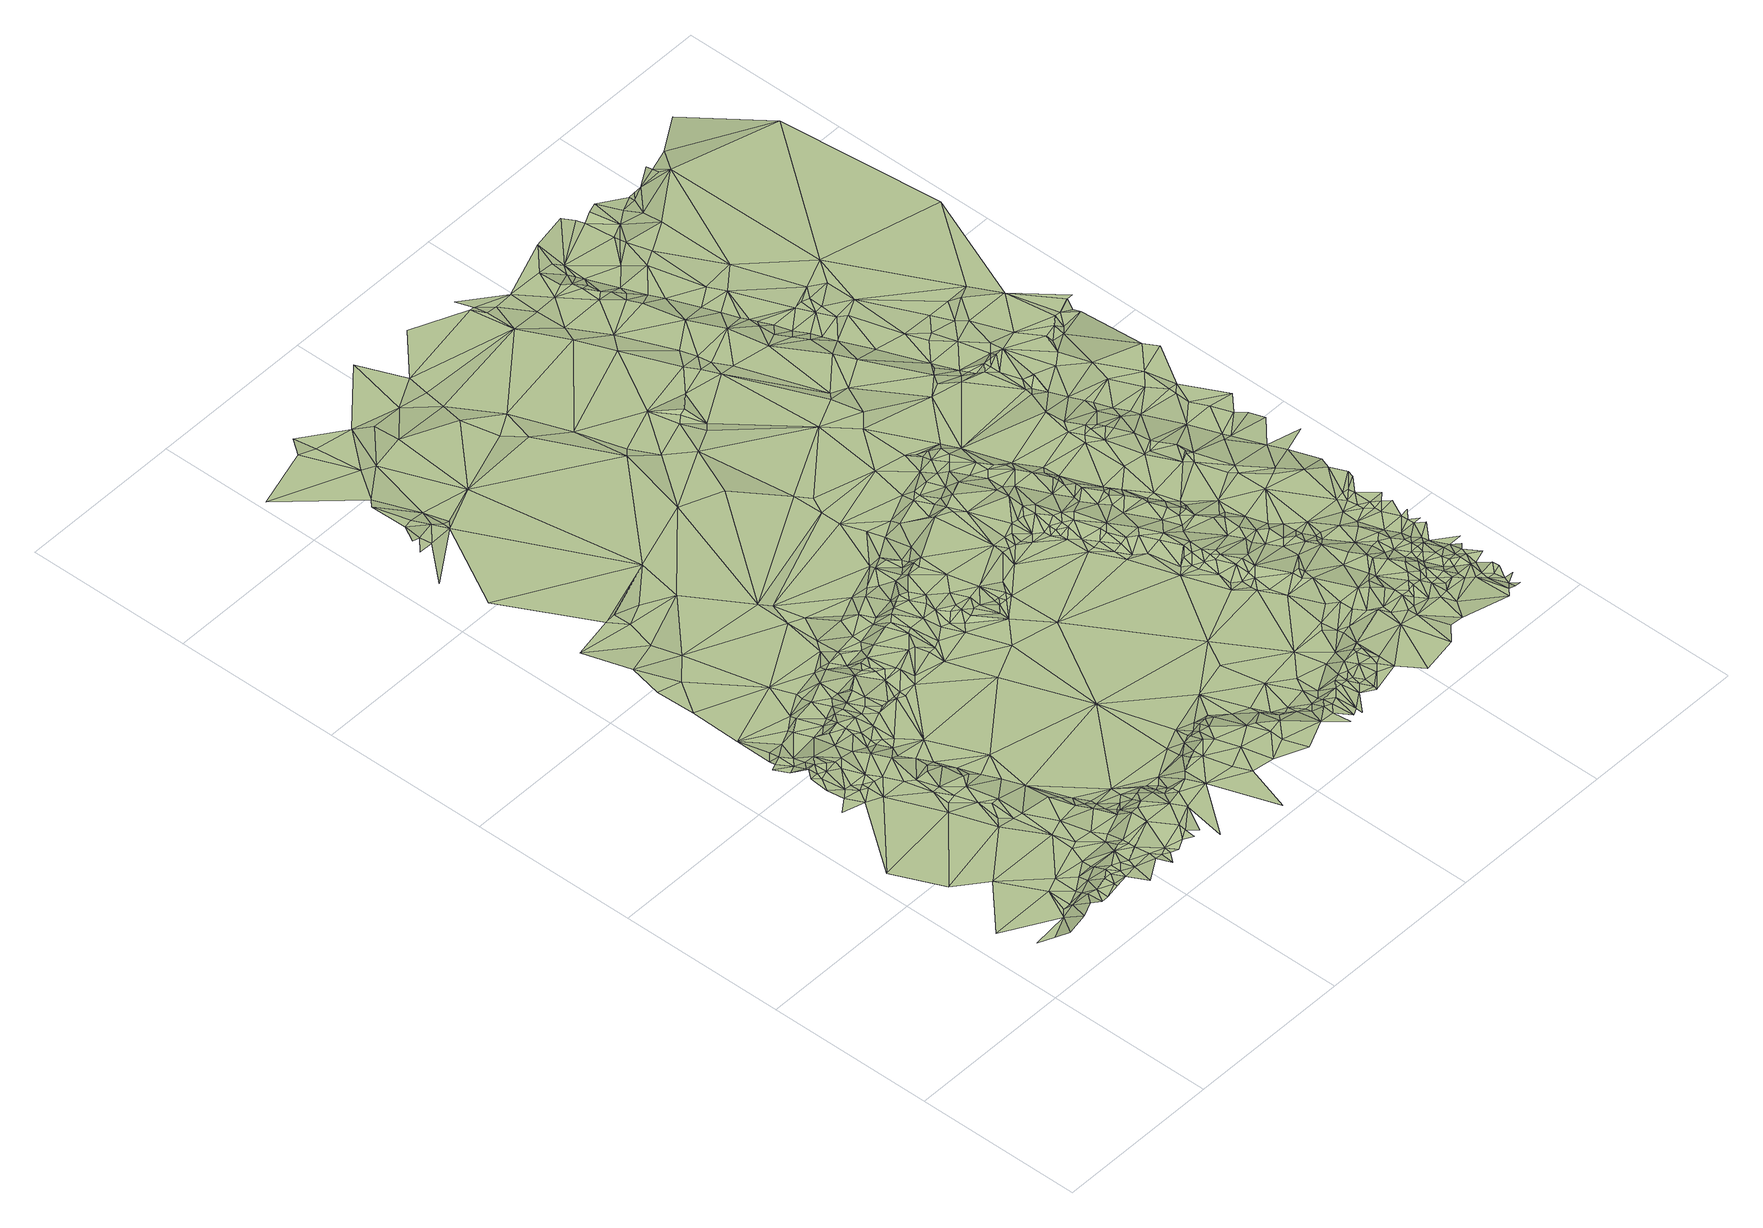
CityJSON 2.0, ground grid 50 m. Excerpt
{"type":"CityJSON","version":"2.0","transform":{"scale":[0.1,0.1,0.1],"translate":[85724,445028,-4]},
"CityObjects":{
"terrain1":{"type":"TINRelief","geometry":[{"type":"CompositeSurface","lod":"1","boundaries":[[[0,1,2]],[[0,2,3]],[[4,5,0]],[[6,0,3]],[[4,7,5]],[[8,0,6]],[[8,9,0]],[[9,4,0]],[[8,6,10]],[[11,9,8]],[[11,4,9]],[[12,13,14]],[[8,10,15]],[[11,8,16]],[[10,17,15]],[[11,18,4]],[[8,15,16]],[[19,7,4]],[[11,16,18]],[[20,14,7]],[[17,21,15]],[[17,22,21]],[[15,21,16]],[[19,4,18]],[[23,24,13]],[[16,25,18]],[[16,21,25]],[[26,21,22]],[[19,18,27]],[[26,22,28]],[[23,13,12]],[[18,25,27]],[[21,29,25]],[[26,29,21]],[[19,30,7]],[[20,12,14]],[[31,32,24]],[[26,33,29]],[[26,28,34]],[[25,29,35]],[[36,19,27]],[[37,38,39]],[[25,40,27]],[[31,41,37]],[[26,34,33]],[[29,33,35]],[[37,41,38]],[[39,38,42]],[[25,35,40]],[[43,31,24]],[[30,20,7]],[[39,42,44]],[[27,40,45]],[[43,41,31]],[[33,46,35]],[[33,34,46]],[[36,27,45]],[[38,47,42]],[[48,49,50]],[[38,41,47]],[[51,19,36]],[[48,44,52]],[[49,53,50]],[[35,46,54]],[[35,54,40]],[[48,52,49]],[[43,24,55]],[[44,42,56]],[[55,24,23]],[[43,57,41]],[[42,47,56]],[[44,56,52]],[[58,46,34]],[[46,59,54]],[[60,53,61]],[[51,30,19]],[[49,61,53]],[[49,52,62]],[[52,56,62]],[[63,47,41]],[[43,64,57]],[[58,34,65]],[[63,41,57]],[[43,55,64]],[[66,56,47]],[[40,67,45]],[[58,59,46]],[[40,54,67]],[[60,61,68]],[[36,45,67]],[[49,69,61]],[[49,62,69]],[[55,23,70]],[[60,68,71]],[[72,62,56]],[[54,59,67]],[[73,66,47]],[[72,56,66]],[[74,57,64]],[[55,70,64]],[[58,75,59]],[[76,23,12]],[[63,73,47]],[[72,69,62]],[[74,63,57]],[[70,23,77]],[[59,75,67]],[[74,64,70]],[[72,66,73]],[[78,68,61]],[[78,61,69]],[[20,79,12]],[[80,77,23]],[[81,51,36]],[[78,71,68]],[[76,80,23]],[[82,76,12]],[[74,70,77]],[[58,65,83]],[[82,12,79]],[[81,36,67]],[[84,85,20]],[[72,73,86]],[[30,84,20]],[[51,87,30]],[[20,85,79]],[[63,86,73]],[[74,86,63]],[[88,75,58]],[[75,89,67]],[[82,90,76]],[[81,87,51]],[[72,91,69]],[[82,79,90]],[[72,86,92]],[[84,93,85]],[[94,80,76]],[[30,95,84]],[[96,78,69]],[[93,79,85]],[[97,76,90]],[[88,89,75]],[[30,87,98]],[[81,67,99]],[[100,71,78]],[[88,58,83]],[[101,99,67]],[[74,102,86]],[[74,77,103]],[[94,76,97]],[[101,67,89]],[[30,98,95]],[[104,77,80]],[[81,105,87]],[[72,92,91]],[[106,90,79]],[[95,107,84]],[[96,69,91]],[[107,93,84]],[[81,99,108]],[[87,105,98]],[[101,108,99]],[[107,79,93]],[[106,97,90]],[[74,103,102]],[[104,80,94]],[[92,86,102]],[[109,94,97]],[[107,106,79]],[[81,108,110]],[[81,110,105]],[[96,100,78]],[[111,88,83]],[[104,103,77]],[[111,83,112]],[[113,71,100]],[[114,89,88]],[[115,97,106]],[[116,111,112]],[[117,118,71]],[[119,94,109]],[[114,88,111]],[[92,120,91]],[[121,122,118]],[[123,95,98]],[[124,101,89]],[[125,109,97]],[[124,108,101]],[[92,102,126]],[[104,94,127]],[[128,102,103]],[[129,98,105]],[[95,130,107]],[[114,111,116]],[[120,131,91]],[[125,97,115]],[[127,94,119]],[[96,132,100]],[[133,105,110]],[[96,91,134]],[[92,135,120]],[[136,110,108]],[[107,137,106]],[[114,124,89]],[[138,115,106]],[[139,114,116]],[[134,91,131]],[[128,126,102]],[[104,140,103]],[[92,126,135]],[[125,119,109]],[[121,141,122]],[[142,123,98]],[[143,128,103]],[[104,127,144]],[[96,134,132]],[[123,130,95]],[[117,71,113]],[[145,131,120]],[[129,142,98]],[[113,100,132]],[[104,144,140]],[[138,106,146]],[[140,143,103]],[[139,147,114]],[[133,129,105]],[[136,108,124]],[[145,120,135]],[[106,137,146]],[[145,134,131]],[[148,115,138]],[[148,125,115]],[[149,127,119]],[[149,119,125]],[[107,130,137]],[[117,121,118]],[[136,133,110]],[[143,150,128]],[[151,126,128]],[[150,151,128]],[[148,149,125]],[[151,135,126]],[[148,138,146]],[[142,152,123]],[[114,147,153]],[[154,132,134]],[[114,153,124]],[[155,134,145]],[[156,143,140]],[[156,150,143]],[[129,157,142]],[[123,152,130]],[[154,134,155]],[[158,144,127]],[[159,152,142]],[[159,142,157]],[[158,140,144]],[[160,145,135]],[[161,129,133]],[[162,163,141]],[[160,135,151]],[[158,127,149]],[[164,113,132]],[[147,165,166]],[[167,155,145]],[[168,156,140]],[[169,157,129]],[[159,130,152]],[[170,141,121]],[[169,129,161]],[[147,166,153]],[[167,154,155]],[[171,151,150]],[[164,132,154]],[[172,133,136]],[[173,161,133]],[[171,150,156]],[[174,149,148]],[[136,124,175]],[[176,159,157]],[[160,167,145]],[[173,133,172]],[[176,157,169]],[[174,148,146]],[[158,168,140]],[[174,146,137]],[[172,136,175]],[[168,171,156]],[[171,160,151]],[[174,137,130]],[[169,161,177]],[[178,154,167]],[[164,179,113]],[[173,177,161]],[[160,180,167]],[[173,172,177]],[[158,149,174]],[[181,124,153]],[[182,113,179]],[[117,113,182]],[[170,162,141]],[[178,164,154]],[[117,170,121]],[[183,130,159]],[[181,175,124]],[[172,175,184]],[[178,167,180]],[[171,185,160]],[[185,180,160]],[[176,183,159]],[[186,153,166]],[[176,169,183]],[[186,166,187]],[[172,188,177]],[[162,189,163]],[[172,184,188]],[[169,177,190]],[[191,171,168]],[[192,180,185]],[[192,178,180]],[[181,184,175]],[[189,193,163]],[[191,185,171]],[[194,164,178]],[[169,190,183]],[[186,181,153]],[[177,188,190]],[[192,185,195]],[[192,194,178]],[[184,196,188]],[[191,195,185]],[[197,179,164]],[[158,198,168]],[[188,196,190]],[[182,179,197]],[[181,199,184]],[[197,164,194]],[[184,199,196]],[[192,195,200]],[[192,201,194]],[[198,191,168]],[[117,182,202]],[[190,196,203]],[[183,190,203]],[[204,195,191]],[[192,205,201]],[[192,200,205]],[[204,200,195]],[[181,206,199]],[[196,199,203]],[[201,197,194]],[[186,207,181]],[[208,186,209]],[[189,210,193]],[[181,207,206]],[[182,197,202]],[[183,203,211]],[[201,205,212]],[[204,191,213]],[[199,214,203]],[[199,206,214]],[[204,213,200]],[[203,214,211]],[[215,198,158]],[[213,191,198]],[[206,207,216]],[[206,217,214]],[[218,205,200]],[[218,201,212]],[[170,219,162]],[[218,197,201]],[[206,216,217]],[[218,212,205]],[[220,183,211]],[[208,207,186]],[[214,221,211]],[[117,222,170]],[[214,217,221]],[[189,223,210]],[[224,174,130]],[[162,219,189]],[[225,200,213]],[[215,158,226]],[[227,216,207]],[[183,224,130]],[[228,202,197]],[[117,202,229]],[[230,231,232]],[[233,158,174]],[[213,198,234]],[[193,235,236]],[[227,217,216]],[[218,228,197]],[[237,238,231]],[[220,211,221]],[[225,218,200]],[[220,221,217]],[[225,213,234]],[[239,234,198]],[[208,227,207]],[[227,220,217]],[[240,202,228]],[[215,239,198]],[[241,242,237]],[[239,225,234]],[[218,243,228]],[[210,235,193]],[[240,228,244]],[[220,245,183]],[[189,219,223]],[[246,237,231]],[[218,247,243]],[[248,247,218]],[[240,229,202]],[[225,248,218]],[[227,249,220]],[[244,228,250]],[[208,249,227]],[[215,226,239]],[[243,250,228]],[[117,229,222]],[[246,241,237]],[[230,236,235]],[[251,247,248]],[[233,226,158]],[[240,244,229]],[[252,243,247]],[[253,225,239]],[[251,252,247]],[[254,248,225]],[[252,250,243]],[[246,231,230]],[[223,235,210]],[[254,251,248]],[[246,255,241]],[[226,253,239]],[[256,244,250]],[[257,241,255]],[[258,219,170]],[[259,220,249]],[[260,254,225]],[[261,208,262]],[[263,250,252]],[[263,252,251]],[[264,249,208]],[[260,225,253]],[[265,229,244]],[[254,263,251]],[[265,244,256]],[[258,170,222]],[[260,263,254]],[[246,230,266]],[[267,255,246]],[[267,257,255]],[[226,268,253]],[[269,256,250]],[[259,270,220]],[[269,250,263]],[[183,245,224]],[[267,246,266]],[[271,272,273]],[[259,249,274]],[[220,270,245]],[[275,264,208]],[[265,276,229]],[[267,273,257]],[[266,230,277]],[[261,275,208]],[[264,274,249]],[[269,265,256]],[[233,174,224]],[[267,266,277]],[[223,219,235]],[[260,253,278]],[[229,276,222]],[[260,278,263]],[[268,278,253]],[[226,279,268]],[[280,269,263]],[[271,281,272]],[[282,259,274]],[[282,274,264]],[[283,265,269]],[[284,276,265]],[[278,280,263]],[[284,265,283]],[[285,270,259]],[[280,283,269]],[[285,259,282]],[[285,245,270]],[[286,273,267]],[[287,277,230]],[[288,282,264]],[[222,276,289]],[[233,279,226]],[[290,264,275]],[[268,291,278]],[[290,275,261]],[[287,267,277]],[[284,292,276]],[[268,279,293]],[[268,293,291]],[[288,285,282]],[[289,276,292]],[[287,230,235]],[[288,264,294]],[[258,222,295]],[[296,283,280]],[[285,297,245]],[[222,289,295]],[[271,273,286]],[[290,294,264]],[[298,290,261]],[[299,280,278]],[[300,284,283]],[[288,301,285]],[[245,297,224]],[[285,301,302]],[[291,299,278]],[[287,286,267]],[[285,302,297]],[[299,296,280]],[[288,303,301]],[[288,294,303]],[[304,281,271]],[[296,300,283]],[[279,305,293]],[[291,293,305]],[[301,306,302]],[[307,292,284]],[[289,292,308]],[[301,303,306]],[[302,306,297]],[[291,305,299]],[[307,284,300]],[[309,281,304]],[[294,310,303]],[[279,311,305]],[[303,312,306]],[[295,289,313]],[[299,314,296]],[[315,294,290]],[[307,308,292]],[[298,316,290]],[[306,317,297]],[[314,300,296]],[[318,299,305]],[[319,279,233]],[[303,310,312]],[[258,320,219]],[[219,320,235]],[[318,314,299]],[[319,233,224]],[[315,310,294]],[[306,312,317]],[[318,305,311]],[[289,308,313]],[[307,300,321]],[[322,300,314]],[[279,323,311]],[[324,325,298]],[[310,326,312]],[[327,304,271]],[[327,271,286]],[[321,300,322]],[[318,322,314]],[[325,316,298]],[[312,326,317]],[[315,290,316]],[[328,224,297]],[[307,313,308]],[[318,311,329]],[[330,326,310]],[[309,304,327]],[[315,330,310]],[[287,331,286]],[[318,329,322]],[[317,326,332]],[[319,323,279]],[[307,321,333]],[[321,322,334]],[[317,328,297]],[[330,332,326]],[[335,329,311]],[[329,334,322]],[[335,311,323]],[[307,333,313]],[[315,316,336]],[[321,334,337]],[[315,338,330]],[[325,339,316]],[[321,337,333]],[[317,332,328]],[[330,338,332]],[[327,286,340]],[[340,286,331]],[[316,339,336]],[[341,334,329]],[[342,325,324]],[[295,313,343]],[[344,258,295]],[[335,345,329]],[[335,323,346]],[[337,334,347]],[[315,336,348]],[[341,347,334]],[[287,235,349]],[[315,348,338]],[[335,346,345]],[[346,323,350]],[[351,319,224]],[[352,313,333]],[[332,338,328]],[[341,329,353]],[[353,329,345]],[[342,339,325]],[[354,337,347]],[[336,339,348]],[[341,354,347]],[[337,355,333]],[[345,346,356]],[[357,346,350]],[[319,358,323]],[[352,333,355]],[[357,356,346]],[[341,359,354]],[[360,328,338]],[[360,338,348]],[[358,350,323]],[[361,331,287]],[[339,362,348]],[[341,353,363]],[[353,345,363]],[[357,350,364]],[[365,345,356]],[[366,337,354]],[[341,363,359]],[[352,343,313]],[[348,362,367]],[[357,365,356]],[[366,355,337]],[[360,348,367]],[[358,364,350]],[[339,368,362]],[[357,364,369]],[[328,370,224]],[[366,354,359]],[[342,368,339]],[[258,371,320]],[[362,372,367]],[[373,345,365]],[[373,363,345]],[[320,349,235]],[[352,355,374]],[[327,340,375]],[[362,368,372]],[[340,331,375]],[[357,376,365]],[[377,369,364]],[[378,359,363]],[[351,358,319]],[[357,369,376]],[[367,372,379]],[[380,295,343]],[[358,377,364]],[[361,287,381]],[[382,328,360]],[[378,366,359]],[[342,383,368]],[[366,374,355]],[[372,368,379]],[[373,365,376]],[[384,381,287]],[[351,224,370]],[[382,360,367]],[[352,374,343]],[[377,385,369]],[[385,376,369]],[[342,386,383]],[[342,387,386]],[[368,388,379]],[[342,389,387]],[[368,383,388]],[[382,367,379]],[[390,363,373]],[[378,391,366]],[[366,391,374]],[[358,392,377]],[[392,385,377]],[[390,378,363]],[[384,287,349]],[[379,388,393]],[[383,393,388]],[[394,376,385]],[[395,371,258]],[[394,373,376]],[[383,386,393]],[[392,396,385]],[[344,295,380]],[[375,331,397]],[[382,398,328]],[[386,387,399]],[[391,400,374]],[[358,401,392]],[[361,397,331]],[[378,402,391]],[[394,385,396]],[[403,343,374]],[[395,258,344]],[[387,404,399]],[[393,386,405]],[[351,406,358]],[[379,393,407]],[[408,327,375]],[[390,373,394]],[[386,399,405]],[[400,409,374]],[[402,400,391]],[[410,378,390]],[[358,406,401]],[[410,402,378]],[[382,379,407]],[[411,396,392]],[[409,403,374]],[[393,405,412]],[[411,392,401]],[[411,394,396]],[[398,370,328]],[[399,413,405]],[[399,404,413]],[[393,412,407]],[[414,409,400]],[[415,400,402]],[[415,414,400]],[[414,403,409]],[[411,416,394]],[[404,417,413]],[[411,401,416]],[[410,390,418]],[[410,418,402]],[[405,419,412]],[[407,412,420]],[[405,413,419]],[[406,416,401]],[[415,402,418]],[[421,343,403]],[[382,407,422]],[[412,419,420]],[[413,417,419]],[[423,394,416]],[[424,361,381]],[[422,407,420]],[[425,375,397]],[[415,426,414]],[[414,427,403]],[[423,416,406]],[[428,429,417]],[[424,381,384]],[[415,418,426]],[[417,430,419]],[[380,343,421]],[[424,397,361]],[[320,431,349]],[[432,420,419]],[[433,375,425]],[[390,394,434]],[[382,435,398]],[[417,429,430]],[[426,427,414]],[[421,403,427]],[[432,419,430]],[[433,408,375]],[[436,320,371]],[[390,434,418]],[[432,437,420]],[[382,422,435]],[[384,349,438]],[[439,394,423]],[[424,384,438]],[[423,406,440]],[[441,422,420]],[[432,430,442]],[[430,429,442]],[[436,431,320]],[[435,370,398]],[[432,442,437]],[[441,420,437]],[[351,443,406]],[[429,444,442]],[[438,349,445]],[[445,349,431]],[[426,418,446]],[[426,447,427]],[[442,448,437]],[[442,444,449]],[[450,444,429]],[[439,434,394]],[[450,429,451]],[[442,449,448]],[[380,421,452]],[[421,427,452]],[[441,435,422]],[[444,453,449]],[[439,423,440]],[[351,370,454]],[[450,453,444]],[[395,436,371]],[[437,448,455]],[[395,344,456]],[[447,452,427]],[[441,437,455]],[[434,446,418]],[[449,457,448]],[[449,453,457]],[[426,446,447]],[[450,451,458]],[[406,443,440]],[[450,458,453]],[[448,457,455]],[[438,445,459]],[[439,440,460]],[[453,458,457]],[[441,461,435]],[[441,455,461]],[[459,445,431]],[[439,460,434]],[[380,452,462]],[[344,380,463]],[[464,458,451]],[[465,425,397]],[[460,440,466]],[[455,457,467]],[[351,468,443]],[[465,397,424]],[[469,447,446]],[[470,452,447]],[[471,434,460]],[[472,461,455]],[[457,458,473]],[[472,455,467]],[[436,474,431]],[[351,454,468]],[[456,344,463]],[[435,475,370]],[[465,433,425]],[[476,467,457]],[[466,440,477]],[[471,460,466]],[[476,457,473]],[[434,478,446]],[[470,447,469]],[[435,461,479]],[[464,473,458]],[[471,480,434]],[[481,424,438]],[[472,467,482]],[[472,483,461]],[[476,482,467]],[[459,431,474]],[[471,466,484]],[[469,446,485]],[[434,480,478]],[[476,473,486]],[[472,482,483]],[[470,462,452]],[[464,486,473]],[[487,484,466]],[[380,462,463]],[[487,466,477]],[[440,488,477]],[[476,486,482]],[[446,478,485]],[[395,456,489]],[[370,490,454]],[[482,486,483]],[[435,479,491]],[[492,461,483]],[[436,493,474]],[[440,443,488]],[[471,484,494]],[[469,485,495]],[[470,469,495]],[[395,489,436]],[[370,475,490]],[[471,494,480]],[[496,479,461]],[[487,497,484]],[[485,478,480]],[[487,477,497]],[[496,461,492]],[[494,484,497]],[[470,495,498]],[[495,485,499]],[[435,491,500]],[[470,501,462]],[[485,480,502]],[[470,498,501]],[[492,483,503]],[[477,504,497]],[[505,506,433]],[[474,493,507]],[[498,495,499]],[[459,474,508]],[[509,438,459]],[[477,510,504]],[[477,488,510]],[[499,485,502]],[[491,479,496]],[[494,497,511]],[[435,500,475]],[[464,512,486]],[[508,474,507]],[[496,492,503]],[[513,512,464]],[[483,486,512]],[[436,489,493]],[[459,508,514]],[[443,468,515]],[[443,515,516]],[[443,517,488]],[[443,516,517]],[[497,518,511]],[[456,463,489]],[[488,519,510]],[[494,520,480]],[[498,521,501]],[[498,499,522]],[[508,507,514]],[[510,523,504]],[[519,524,510]],[[504,525,497]],[[524,523,510]],[[468,526,515]],[[527,462,501]],[[503,483,528]],[[499,502,522]],[[494,511,520]],[[525,518,497]],[[529,468,454]],[[515,530,516]],[[531,519,488]],[[530,517,516]],[[502,480,532]],[[496,503,533]],[[531,488,517]],[[491,496,534]],[[531,524,519]],[[465,424,481]],[[523,525,504]],[[498,522,521]],[[529,526,468]],[[505,433,465]],[[454,490,535]],[[459,514,536]],[[518,537,511]],[[526,538,515]],[[527,463,462]],[[539,523,524]],[[538,530,515]],[[529,454,540]],[[454,541,540]],[[507,493,489]],[[531,539,524]],[[536,514,507]],[[542,541,454]],[[530,543,517]],[[527,501,521]],[[490,475,544]],[[542,454,535]],[[490,545,535]],[[490,546,545]],[[531,517,547]],[[539,548,523]],[[481,438,509]],[[548,525,523]],[[525,537,518]],[[520,532,480]],[[522,502,549]],[[491,550,500]],[[490,544,546]],[[520,511,537]],[[538,551,530]],[[526,552,538]],[[496,533,534]],[[483,512,528]],[[513,553,512]],[[491,534,550]],[[543,547,517]],[[531,547,539]],[[551,543,530]],[[503,554,533]],[[529,555,526]],[[541,556,540]],[[502,532,549]],[[552,551,538]],[[557,548,539]],[[555,552,526]],[[525,558,537]],[[548,558,525]],[[529,540,559]],[[521,522,560]],[[475,500,561]],[[542,562,541]],[[557,539,547]],[[475,563,544]],[[542,535,562]],[[503,528,554]],[[475,561,563]],[[546,544,563]],[[535,545,564]],[[545,546,564]],[[557,558,548]],[[556,565,540]],[[541,566,556]],[[527,521,560]],[[567,551,552]],[[567,543,551]],[[562,566,541]],[[567,547,543]],[[529,559,555]],[[522,549,568]],[[562,535,569]],[[559,540,565]],[[557,547,570]],[[546,563,571]],[[527,572,463]],[[522,568,560]],[[573,459,536]],[[569,535,564]],[[570,547,567]],[[564,546,571]],[[566,565,556]],[[520,537,574]],[[575,552,555]],[[574,537,558]],[[500,576,561]],[[500,550,577]],[[575,567,552]],[[562,569,578]],[[520,579,532]],[[580,566,562]],[[549,532,581]],[[534,577,550]],[[563,561,576]],[[582,571,563]],[[580,562,578]],[[568,549,583]],[[584,536,507]],[[585,554,528]],[[527,560,586]],[[557,587,558]],[[559,588,555]],[[554,589,533]],[[589,534,533]],[[569,564,590]],[[578,569,590]],[[549,581,583]],[[566,591,565]],[[512,592,528]],[[520,574,579]],[[564,571,593]],[[559,565,588]],[[557,570,594]],[[575,555,588]],[[580,591,566]],[[500,595,576]],[[581,532,579]],[[500,577,595]],[[509,459,573]],[[582,563,576]],[[582,593,571]],[[463,572,596]],[[463,596,489]],[[592,585,528]],[[584,507,489]],[[597,512,553]],[[580,578,598]],[[560,568,599]],[[590,564,593]],[[578,590,598]],[[527,600,572]],[[527,586,600]],[[588,565,591]],[[570,567,601]],[[574,558,587]],[[560,599,586]],[[575,602,567]],[[603,554,585]],[[589,577,534]],[[604,592,512]],[[557,605,587]],[[557,594,605]],[[590,593,606]],[[597,553,607]],[[582,606,593]],[[568,583,608]],[[583,581,609]],[[600,610,572]],[[597,604,512]],[[603,589,554]],[[588,591,611]],[[570,601,594]],[[577,612,595]],[[595,613,576]],[[575,588,614]],[[599,568,608]],[[505,465,615]],[[600,586,616]],[[581,579,617]],[[567,602,618]],[[567,618,601]],[[574,617,579]],[[612,613,595]],[[619,585,592]],[[620,586,599]],[[580,598,621]],[[580,621,591]],[[600,616,610]],[[583,609,608]],[[598,590,622]],[[575,614,602]],[[505,615,623]],[[582,576,624]],[[625,615,465]],[[626,616,586]],[[465,481,627]],[[573,536,628]],[[588,611,629]],[[619,592,604]],[[581,617,609]],[[603,585,630]],[[590,606,622]],[[626,586,620]],[[631,572,610]],[[574,587,632]],[[620,599,608]],[[582,633,606]],[[584,628,536]],[[611,591,621]],[[614,588,629]],[[597,634,604]],[[635,597,607]],[[636,630,585]],[[605,637,587]],[[623,615,625]],[[624,576,613]],[[596,572,631]],[[619,636,585]],[[631,610,616]],[[638,605,594]],[[608,609,639]],[[601,638,594]],[[577,640,612]],[[641,589,603]],[[589,640,577]],[[624,613,612]],[[574,632,617]],[[596,642,489]],[[625,465,643]],[[465,627,643]],[[619,604,634]],[[481,509,644]],[[609,645,639]],[[598,622,621]],[[637,646,587]],[[618,647,601]],[[631,616,626]],[[609,617,645]],[[641,603,630]],[[597,648,634]],[[620,608,649]],[[582,624,650]],[[646,651,587]],[[587,651,632]],[[602,652,618]],[[653,637,605]],[[654,623,655]],[[582,650,633]],[[627,481,644]],[[626,620,649]],[[584,489,656]],[[657,602,614]],[[606,658,622]],[[649,608,639]],[[638,653,605]],[[606,633,658]],[[641,659,589]],[[611,660,629]],[[614,629,661]],[[662,638,601]],[[647,662,601]],[[619,634,663]],[[635,664,597]],[[509,573,665]],[[489,642,656]],[[623,625,655]],[[631,626,649]],[[636,666,630]],[[641,630,666]],[[652,647,618]],[[639,645,667]],[[619,668,636]],[[589,659,640]],[[611,621,669]],[[645,617,667]],[[632,667,617]],[[648,663,634]],[[670,652,602]],[[664,648,597]],[[573,628,671]],[[670,602,657]],[[649,639,667]],[[619,663,668]],[[672,646,637]],[[614,661,673]],[[644,509,665]],[[651,674,632]],[[584,675,628]],[[672,637,653]],[[661,629,660]],[[657,614,673]],[[624,612,676]],[[672,651,646]],[[611,669,660]],[[641,666,659]],[[625,643,655]],[[640,676,612]],[[677,653,638]],[[647,678,662]],[[672,674,651]],[[668,679,636]],[[622,680,621]],[[677,638,662]],[[674,681,632]],[[679,666,636]],[[652,678,647]],[[663,682,668]],[[665,573,671]],[[632,681,667]],[[671,628,675]],[[648,682,663]],[[683,622,658]],[[633,683,658]],[[672,653,677]],[[635,684,664]],[[584,685,675]],[[686,643,627]],[[672,681,674]],[[677,662,678]],[[661,660,687]],[[584,656,688]],[[673,661,689]],[[682,679,668]],[[650,690,633]],[[624,691,650]],[[584,688,685]],[[670,692,652]],[[683,680,622]],[[680,693,621]],[[670,657,694]],[[621,693,669]],[[661,687,689]],[[652,692,678]],[[657,673,695]],[[648,696,682]],[[666,697,659]],[[677,678,692]],[[627,644,698]],[[596,631,699]],[[694,657,695]],[[670,694,692]],[[659,700,640]],[[695,673,689]],[[655,643,686]],[[679,701,666]],[[702,683,633]],[[703,648,664]],[[696,679,682]],[[690,702,633]],[[660,669,704]],[[705,687,660]],[[664,684,706]],[[624,676,691]],[[635,707,684]],[[708,690,650]],[[596,699,642]],[[709,656,642]],[[689,687,705]],[[703,696,648]],[[691,708,650]],[[710,676,640]],[[693,704,669]],[[631,649,699]],[[696,701,679]],[[703,664,706]],[[694,711,692]],[[700,710,640]],[[695,689,712]],[[694,695,711]],[[701,713,666]],[[709,688,656]],[[683,714,680]],[[697,700,659]],[[686,627,698]],[[689,705,712]],[[666,713,697]],[[714,693,680]],[[644,665,715]],[[695,712,711]],[[693,716,704]],[[676,717,691]],[[702,718,683]],[[660,704,719]],[[703,720,696]],[[705,660,719]],[[696,721,701]],[[665,671,715]],[[703,706,722]],[[677,692,723]],[[708,724,690]],[[720,721,696]],[[684,725,706]],[[691,726,708]],[[690,727,702]],[[671,675,728]],[[672,677,729]],[[672,729,681]],[[718,714,683]],[[728,675,685]],[[714,716,693]],[[667,681,730]],[[676,731,717]],[[717,732,691]],[[685,688,733]],[[703,734,720]],[[722,706,735]],[[703,722,734]],[[692,711,723]],[[705,719,712]],[[721,736,701]],[[724,727,690]],[[649,667,737]],[[732,726,691]],[[655,686,738]],[[701,736,713]],[[739,676,710]],[[726,724,708]],[[719,704,716]],[[727,718,702]],[[699,709,642]],[[720,740,721]],[[739,710,700]],[[731,732,717]],[[741,700,697]],[[698,644,742]],[[734,740,720]],[[734,722,735]],[[739,731,676]],[[741,697,713]],[[684,707,743]],[[735,706,725]],[[719,716,714]],[[721,744,736]],[[684,743,725]],[[740,744,721]],[[644,715,745]],[[644,745,742]],[[734,735,746]],[[734,746,740]],[[736,747,713]],[[748,732,731]],[[749,724,726]],[[686,698,750]],[[677,723,729]],[[741,751,700]],[[739,700,751]],[[749,726,732]],[[752,688,709]],[[671,728,715]],[[749,727,724]],[[753,686,754]],[[744,747,736]],[[738,686,753]],[[728,685,733]],[[741,713,755]],[[756,711,712]],[[746,735,757]],[[686,750,754]],[[747,755,713]],[[749,732,748]],[[735,725,757]],[[740,758,744]],[[759,740,746]],[[748,731,760]],[[739,760,731]],[[761,743,707]],[[744,762,747]],[[681,729,730]],[[733,688,752]],[[759,758,740]],[[763,714,718]],[[723,711,764]],[[699,649,765]],[[746,757,766]],[[758,762,744]],[[698,767,750]],[[768,751,741]],[[768,739,751]],[[763,718,727]],[[769,712,719]],[[768,741,755]],[[759,746,766]],[[719,714,763]],[[655,738,770]],[[771,755,747]],[[749,748,760]],[[762,771,747]],[[698,742,772]],[[698,772,767]],[[773,757,725]],[[667,730,737]],[[761,774,743]],[[754,750,775]],[[773,725,743]],[[750,767,775]],[[753,754,776]],[[738,753,776]],[[758,777,762]],[[778,758,759]],[[763,727,749]],[[779,739,768]],[[774,780,743]],[[761,781,774]],[[739,782,760]],[[773,766,757]],[[777,771,762]],[[783,781,761]],[[768,755,784]],[[759,766,785]],[[771,786,755]],[[756,764,711]],[[787,709,699]],[[780,773,743]],[[778,759,785]],[[788,777,758]],[[778,788,758]],[[779,782,739]],[[752,709,789]],[[772,742,790]],[[791,754,775]],[[784,755,792]],[[791,775,767]],[[777,793,771]],[[729,723,794]],[[795,780,774]],[[792,755,786]],[[781,796,774]],[[797,785,766]],[[742,745,798]],[[756,712,769]],[[776,754,799]],[[793,786,771]],[[779,768,784]],[[767,772,800]],[[745,715,801]],[[802,781,783]],[[773,797,766]],[[799,754,791]],[[649,737,803]],[[796,795,774]],[[738,776,804]],[[728,733,805]],[[749,760,806]],[[723,764,794]],[[787,789,709]],[[807,778,785]],[[715,728,808]],[[790,742,798]],[[765,649,809]],[[791,767,800]],[[772,790,800]],[[780,810,773]],[[797,807,785]],[[788,811,777]],[[777,811,793]],[[781,812,796]],[[813,760,782]],[[814,788,778]],[[815,780,795]],[[729,816,730]],[[811,786,793]],[[733,817,818]],[[805,733,818]],[[733,752,819]],[[779,784,820]],[[796,821,795]],[[729,794,816]],[[773,822,797]],[[807,814,778]],[[719,763,823]],[[815,810,780]],[[769,719,824]],[[745,801,798]],[[792,786,825]],[[784,792,826]],[[779,820,782]],[[649,803,809]],[[801,715,827]],[[790,798,800]],[[814,811,788]],[[822,807,797]],[[719,823,824]],[[733,819,817]],[[776,799,828]],[[770,738,804]],[[810,822,773]],[[799,791,828]],[[715,808,827]],[[815,795,821]],[[806,760,813]],[[804,776,828]],[[820,813,782]],[[787,699,829]],[[820,784,826]],[[699,765,829]],[[811,830,786]],[[826,792,825]],[[763,749,831]],[[728,805,832]],[[830,825,786]],[[816,833,730]],[[808,728,834]],[[822,835,807]],[[794,836,816]],[[749,806,831]],[[756,837,764]],[[834,728,832]],[[814,838,811]],[[807,839,814]],[[840,730,833]],[[835,839,807]],[[840,737,730]],[[838,830,811]],[[816,836,833]],[[841,822,810]],[[752,789,842]],[[817,843,818]],[[770,804,828]],[[764,844,794]],[[805,818,845]],[[839,838,814]],[[764,837,846]],[[791,800,847]],[[841,835,822]],[[848,836,794]],[[752,842,819]],[[828,791,847]],[[756,769,849]],[[843,845,818]],[[832,805,850]],[[851,813,820]],[[806,813,852]],[[819,853,817]],[[756,854,837]],[[855,826,825]],[[833,836,856]],[[850,805,845]],[[835,857,839]],[[855,825,830]],[[764,846,844]],[[858,848,794]],[[859,820,826]],[[853,843,817]],[[756,849,860]],[[861,800,798]],[[769,824,862]],[[844,858,794]],[[848,856,836]],[[863,846,837]],[[787,829,864]],[[829,765,864]],[[824,823,862]],[[787,865,789]],[[861,798,801]],[[866,838,839]],[[849,769,867]],[[823,763,868]],[[756,860,854]],[[838,869,830]],[[854,863,837]],[[870,853,819]],[[842,789,871]],[[870,819,842]],[[801,827,872]],[[867,769,862]],[[873,852,813]],[[806,852,874]],[[849,867,860]],[[840,833,875]],[[806,876,831]],[[851,873,813]],[[877,826,855]],[[806,874,876]],[[827,808,878]],[[851,820,859]],[[789,865,871]],[[808,834,878]],[[859,826,877]],[[867,854,860]],[[834,832,878]],[[855,830,869]],[[833,856,875]],[[879,737,840]],[[861,847,800]],[[787,880,865]],[[881,862,823]],[[763,831,882]],[[832,850,883]],[[787,884,880]],[[885,856,848]],[[787,864,884]],[[850,845,883]],[[886,874,852]],[[868,763,882]],[[885,848,858]],[[881,823,868]],[[876,887,831]],[[843,883,845]],[[765,888,864]],[[844,885,858]],[[873,886,852]],[[861,801,872]],[[770,828,889]],[[890,843,853]],[[877,855,891]],[[892,876,874]],[[827,878,872]],[[893,803,737]],[[765,809,894]],[[890,853,870]],[[865,880,884]],[[851,895,873]],[[765,894,888]],[[886,892,874]],[[896,844,846]],[[859,877,897]],[[840,875,898]],[[899,887,876]],[[885,875,856]],[[870,842,900]],[[867,862,901]],[[828,847,902]],[[895,886,873]],[[903,846,863]],[[851,859,904]],[[864,905,884]],[[879,840,898]],[[864,888,905]],[[878,832,883]],[[892,899,876]],[[879,893,737]],[[903,863,854]],[[903,854,867]],[[803,906,809]],[[851,904,895]],[[842,871,907]],[[881,868,882]],[[908,831,887]],[[890,883,843]],[[896,885,844]],[[893,906,803]],[[909,894,809]],[[910,892,886]],[[895,910,886]],[[871,865,911]],[[906,912,809]],[[913,884,905]],[[909,809,912]],[[888,913,905]],[[890,870,900]],[[914,862,881]],[[915,847,861]],[[908,882,831]],[[888,894,913]],[[885,916,875]],[[899,917,887]],[[909,918,894]],[[892,919,899]],[[903,896,846]],[[828,920,889]],[[842,907,900]],[[861,872,921]],[[898,875,922]],[[918,913,894]],[[893,923,906]],[[865,884,924]],[[828,902,925]],[[867,901,926]],[[922,875,916]],[[923,912,906]],[[828,925,920]],[[914,901,862]],[[903,867,926]],[[927,916,885]],[[907,871,911]],[[928,847,915]],[[896,927,885]],[[917,908,887]],[[893,929,923]],[[872,878,930]],[[902,847,928]],[[929,912,923]],[[865,931,911]],[[932,881,882]],[[933,884,913]],[[890,934,883]],[[919,917,899]],[[915,861,921]],[[918,935,913]],[[909,936,918]],[[890,900,937]],[[878,883,938]],[[865,924,931]],[[909,912,939]],[[879,940,893]],[[921,872,930]],[[890,941,934]],[[890,937,941]],[[936,935,918]],[[914,881,932]],[[933,924,884]],[[942,882,908]],[[879,898,943]],[[940,929,893]],[[929,939,912]],[[935,933,913]],[[938,883,934]],[[898,922,943]],[[922,916,943]],[[926,901,944]],[[914,944,901]],[[909,939,936]],[[932,882,942]],[[878,938,930]],[[900,907,945]],[[937,900,945]],[[927,946,916]],[[911,931,947]],[[896,946,927]],[[936,933,935]],[[941,938,934]],[[907,911,945]],[[928,915,948]],[[931,924,947]],[[902,928,948]],[[903,949,896]],[[940,939,929]],[[941,937,950]],[[939,933,936]],[[915,921,951]],[[925,902,948]],[[952,903,926]],[[943,916,946]],[[879,953,940]],[[933,954,924]],[[911,947,955]],[[956,926,944]],[[879,943,953]],[[939,954,933]],[[937,945,950]],[[941,950,938]],[[945,911,955]],[[921,930,951]],[[914,957,944]],[[925,948,958]],[[896,959,946]],[[947,924,960]],[[948,915,951]],[[961,914,932]],[[896,949,959]],[[952,962,903]],[[962,949,903]],[[954,963,924]],[[940,964,939]],[[952,926,956]],[[955,947,960]],[[965,958,948]],[[966,954,939]],[[956,944,967]],[[930,938,968]],[[924,963,960]],[[967,944,957]],[[940,953,964]],[[943,946,969]],[[965,948,970]],[[968,938,950]],[[966,963,954]],[[968,950,945]],[[964,971,939]],[[945,955,972]],[[948,951,973]],[[943,969,953]],[[959,969,946]],[[970,948,973]],[[974,949,962]],[[966,939,971]],[[974,959,949]],[[952,975,962]],[[955,960,972]],[[952,956,975]],[[974,969,959]],[[974,962,975]],[[963,976,960]],[[965,970,977]],[[964,978,971]],[[979,964,953]],[[970,973,980]],[[979,978,964]],[[972,960,976]],[[968,945,981]],[[945,972,981]],[[951,930,982]],[[970,980,977]],[[966,971,983]],[[984,953,969]],[[966,985,963]],[[983,971,978]],[[930,968,982]],[[974,986,969]],[[980,973,987]],[[984,979,953]],[[979,983,978]],[[977,980,988]],[[963,985,976]],[[966,983,989]],[[973,951,982]],[[981,972,976]],[[988,980,987]],[[979,990,983]],[[966,989,985]],[[986,984,969]],[[990,989,983]],[[987,973,982]],[[981,976,985]],[[991,989,990]],[[992,990,979]],[[992,979,984]],[[991,985,989]],[[991,990,992]],[[991,993,985]],[[987,994,995]],[[987,995,996]],[[987,982,994]],[[991,992,997]],[[991,997,993]],[[993,998,985]],[[968,981,999]],[[982,995,994]],[[982,1000,995]],[[999,981,985]],[[982,968,1001]],[[1001,968,999]],[[982,1001,1000]],[[1000,1001,1002]]]}]}
},
"vertices":[
[214,160,27],[100,150,26],[145,130,26],[170,100,45],[258,250,28],[58,250,27],[235,110,50],[192,380,28],[259,170,32],[235,180,27],[280,130,50],[259,180,27],[304,630,28],[35,600,29],[102,450,29],[304,160,44],[304,180,35],[304,110,50],[304,200,28],[305,270,28],[349,500,29],[327,150,50],[325,110,50],[237,790,29],[191,810,29],[349,200,33],[371,130,50],[349,230,27],[371,120,50],[370,160,50],[417,380,28],[168,860,28],[125,830,29],[393,160,50],[415,130,44],[396,180,50],[396,260,27],[146,900,46],[160,930,57],[143,950,57],[396,220,34],[192,880,29],[167,950,57],[215,850,28],[167,980,54],[396,230,29],[417,150,50],[189,940,57],[142,1020,34],[167,1030,33],[121,1060,34],[415,310,27],[167,990,49],[141,1070,33],[416,180,50],[236,840,28],[188,980,57],[214,880,27],[461,140,38],[439,170,50],[143,1090,27],[167,1080,34],[189,1010,44],[235,930,41],[236,860,29],[463,90,21],[211,960,58],[463,210,48],[166,1110,29],[187,1050,33],[259,840,35],[144,1200,27],[210,1000,55],[234,950,51],[258,870,41],[460,160,48],[326,700,39],[281,830,42],[211,1110,27],[371,590,40],[304,780,41],[486,260,30],[327,650,32],[529,130,24],[395,490,32],[371,520,29],[257,950,49],[438,320,27],[528,150,30],[507,180,49],[350,650,41],[278,1060,34],[279,990,50],[393,560,40],[328,760,41],[417,480,40],[256,1110,35],[349,700,41],[460,390,39],[486,220,48],[257,1130,27],[507,200,49],[299,950,40],[324,910,41],[349,860,40],[485,310,35],[395,650,41],[416,560,40],[506,220,49],[370,760,41],[506,270,37],[553,130,21],[550,90,21],[301,1160,27],[575,140,21],[417,680,42],[573,120,21],[345,1270,27],[145,1350,31],[393,780,35],[302,1030,50],[212,1450,26],[145,1470,26],[505,470,40],[597,220,48],[417,750,32],[346,990,43],[395,820,29],[346,940,27],[551,360,37],[507,550,28],[298,1050,36],[300,1140,33],[575,300,37],[325,1070,34],[343,1010,50],[596,270,47],[483,610,29],[438,680,34],[595,110,21],[387,890,28],[166,1570,26],[528,400,39],[368,930,27],[371,860,31],[345,1040,50],[461,660,29],[619,120,32],[438,720,29],[416,780,28],[370,950,27],[368,980,36],[528,450,34],[642,150,47],[347,1080,36],[346,1060,44],[392,930,28],[551,390,33],[460,850,29],[551,430,28],[391,1020,49],[575,340,31],[255,1590,34],[122,1710,27],[370,1150,35],[643,100,39],[642,130,43],[369,1070,44],[414,910,28],[575,370,28],[283,1510,30],[414,980,28],[596,310,30],[596,320,26],[529,690,29],[619,270,48],[575,390,26],[619,330,25],[392,1100,35],[368,1180,27],[390,1060,51],[685,220,47],[370,1200,28],[643,380,26],[643,280,48],[414,1020,44],[708,180,46],[663,100,47],[643,310,34],[278,1680,32],[643,350,25],[459,1000,28],[415,1070,50],[244,1730,32],[414,1120,34],[437,1030,47],[663,310,42],[436,1180,34],[526,1000,29],[688,280,44],[460,1050,50],[436,1120,34],[460,1220,26],[688,320,36],[482,1010,29],[458,1090,50],[710,260,38],[731,230,47],[799,200,47],[685,50,47],[273,1730,37],[709,320,27],[459,1100,46],[503,1010,28],[710,290,32],[548,990,29],[731,250,47],[731,270,35],[502,1120,50],[433,1660,34],[755,320,25],[731,300,26],[550,1390,25],[344,1710,32],[845,610,29],[549,1060,38],[595,1000,29],[776,250,48],[481,1200,35],[527,1260,27],[234,2250,36],[166,2250,31],[69,2140,33],[753,860,29],[527,1010,28],[460,1800,32],[100,2000,32],[154,2280,41],[121,2250,35],[549,1010,29],[482,1220,29],[166,2340,32],[138,2290,36],[526,1160,34],[505,1210,35],[845,370,26],[209,2290,41],[527,1120,50],[548,1090,50],[798,270,47],[527,1170,34],[549,1110,50],[547,1140,49],[595,1050,49],[571,1080,50],[190,2340,37],[548,1210,35],[162,2450,35],[550,1490,28],[845,320,35],[592,1060,50],[911,140,48],[867,0,49],[572,1140,50],[867,270,49],[549,1220,35],[233,2270,38],[233,2340,33],[617,1020,29],[593,1180,34],[846,330,29],[246,2560,30],[9,2670,22],[184,2470,30],[845,290,48],[889,190,48],[550,1290,28],[254,2270,32],[662,1080,49],[706,1000,29],[616,1160,49],[188,2720,25],[866,300,49],[615,1200,34],[617,1230,34],[888,350,29],[282,2540,34],[370,2310,34],[912,310,49],[594,1370,25],[955,220,49],[685,1080,44],[639,1290,33],[707,1050,28],[933,290,49],[572,1460,25],[685,1180,49],[912,400,25],[978,130,49],[707,1120,49],[684,1220,34],[912,350,36],[912,360,30],[933,340,43],[233,2700,25],[728,1050,28],[933,360,31],[685,1270,35],[661,1300,28],[225,2770,22],[957,330,49],[752,1060,28],[957,360,39],[727,1330,27],[707,1180,49],[1024,260,49],[1047,200,49],[958,380,28],[726,1130,49],[863,910,29],[673,1870,34],[706,1230,34],[730,1200,50],[820,1030,28],[1070,90,50],[1045,160,48],[979,360,40],[347,2680,25],[1045,440,27],[773,1130,48],[1000,350,38],[391,2560,34],[1000,370,30],[747,1300,35],[752,1210,49],[796,1090,27],[1046,250,49],[774,1240,38],[1046,330,29],[1093,210,49],[388,2640,30],[797,1200,49],[1158,130,50],[841,1370,27],[907,1590,25],[820,1130,43],[819,1080,28],[772,1220,50],[1093,280,32],[728,2090,34],[841,1050,32],[1001,880,29],[772,1320,34],[818,1160,49],[796,1230,49],[796,1300,35],[842,1100,41],[862,1080,47],[930,980,28],[819,1220,49],[1093,310,28],[544,2490,35],[1114,230,40],[840,1180,49],[864,1050,44],[864,1100,49],[839,1280,35],[1114,260,30],[1158,210,33],[886,1060,45],[1203,550,27],[797,1820,34],[1136,230,32],[886,1140,49],[839,1350,35],[482,2640,28],[908,1090,49],[932,1010,27],[864,1260,50],[1158,240,28],[907,1530,25],[571,2380,32],[1183,340,30],[1181,180,36],[614,2320,35],[909,1060,42],[1204,160,50],[1204,130,46],[1181,200,31],[1228,90,24],[931,1190,49],[862,1280,40],[953,1030,28],[1204,200,33],[954,1100,48],[902,1680,28],[955,1050,29],[559,2560,29],[1159,470,26],[1225,150,49],[885,1300,34],[977,1030,28],[906,1280,50],[879,1370,30],[1251,100,24],[1225,180,46],[997,1030,28],[1226,250,30],[524,2830,25],[881,1350,34],[906,1260,49],[970,1050,28],[1226,200,36],[1249,160,48],[906,1320,33],[910,1300,37],[997,1050,28],[1272,110,25],[933,1280,49],[1273,180,51],[1249,220,33],[931,1460,26],[1249,290,31],[1020,1080,28],[643,2420,31],[565,2620,33],[954,1330,37],[945,1410,27],[1272,90,23],[1317,140,28],[1294,180,49],[792,2030,29],[1294,200,50],[578,2690,30],[1088,1170,49],[1318,360,29],[865,1970,27],[1315,210,49],[707,2250,30],[1087,1140,45],[1087,1100,28],[1338,270,30],[1315,180,47],[1244,990,29],[1339,160,31],[750,2110,30],[1066,1350,50],[1000,1410,36],[1340,200,49],[1338,180,41],[1363,130,24],[1360,120,21],[999,1440,27],[1363,160,28],[1335,760,28],[1361,230,49],[930,1640,27],[1383,200,43],[1406,160,23],[886,2160,31],[1112,1140,40],[1383,280,31],[1088,1480,26],[1110,1590,25],[1451,140,24],[887,2610,30],[1135,1140,37],[1407,230,49],[1290,900,28],[1067,1370,37],[1087,1440,35],[1130,1170,47],[1407,240,50],[1429,180,24],[908,2070,29],[1426,580,25],[1429,200,34],[1178,1120,27],[1111,1330,50],[1423,360,28],[1134,1300,51],[954,2470,32],[1428,230,47],[1431,250,50],[1156,1170,43],[1112,1350,51],[1450,190,26],[1157,1140,32],[1244,1060,28],[1132,1800,28],[1382,630,27],[1443,380,28],[1450,310,32],[932,2000,33],[1178,1190,48],[1111,1390,35],[1447,330,30],[1200,1140,28],[1110,1440,35],[1134,1390,40],[1463,510,25],[1112,1460,35],[1155,1370,51],[1471,310,40],[1223,1120,29],[865,2740,30],[704,2810,29],[953,2020,29],[932,2090,30],[999,2360,32],[1225,1100,28],[1201,1190,44],[1576,230,22],[1498,70,27],[947,2090,40],[1289,940,29],[1267,990,29],[1265,1030,32],[1223,1190,41],[1242,1080,29],[1246,1260,50],[1157,1460,36],[1176,1410,36],[1243,1120,38],[1245,1100,35],[1246,1170,48],[1311,900,28],[1180,1500,29],[1559,290,48],[1336,870,34],[1288,990,34],[1269,1080,41],[1246,1300,47],[1516,340,49],[1516,380,49],[1402,690,29],[997,2130,30],[1244,1210,50],[1314,940,38],[1267,1100,45],[1359,780,28],[1378,760,32],[1382,740,30],[1312,1010,49],[1425,600,24],[1401,650,25],[1424,630,26],[1290,1080,51],[1269,1130,50],[1202,1390,48],[1492,410,40],[1314,990,46],[1333,940,47],[1610,90,26],[1537,310,48],[1358,920,50],[1382,790,38],[1289,1120,51],[1269,1190,50],[1380,870,50],[1200,1460,35],[1450,560,25],[1403,740,39],[1449,610,33],[1446,670,44],[1405,810,50],[1402,780,47],[1337,1010,50],[1222,1440,38],[1426,720,44],[1314,1100,50],[1450,630,38],[1200,1570,27],[1067,2200,30],[1292,1280,39],[1378,940,50],[1516,540,47],[1535,490,48],[1427,740,49],[1267,1300,42],[1427,770,49],[1267,1350,40],[1472,630,47],[1245,1390,40],[1111,2110,30],[1577,290,44],[1222,1500,40],[1335,1190,38],[1405,880,49],[1585,380,48],[1443,720,49],[1427,810,49],[1584,270,33],[1470,670,48],[1357,1120,40],[1517,510,46],[1201,1710,29],[1628,220,24],[1447,740,49],[1246,1460,41],[1223,1530,31],[1382,1080,39],[1401,1010,40],[1606,360,49],[1628,250,22],[1360,1140,39],[1491,670,47],[1654,130,27],[1291,1410,40],[1291,1370,40],[1223,1550,26],[1449,850,42],[1539,520,48],[1539,540,47],[1447,920,39],[886,2700,30],[1244,1530,36],[1336,1320,40],[1404,1050,39],[1651,290,32],[1269,1480,40],[1517,760,37],[1539,720,35],[882,2740,26],[1581,580,38],[920,2700,26],[1269,1510,40],[977,2520,26],[1089,2160,30],[1466,870,38],[1629,330,49],[1290,1530,28],[1359,1280,39],[1558,670,35],[1648,250,21],[1699,130,21],[1644,310,43],[1379,1190,38],[1401,1150,38],[1314,1370,40],[1629,470,39],[1624,380,46],[1246,1750,31],[975,2610,26],[1040,2410,27],[1336,1350,37],[1380,1210,40],[1424,1080,39],[1695,240,21],[1313,1480,28],[1581,630,35],[1382,1230,37],[1449,1050,40],[1400,1170,40],[863,2790,26],[975,2700,30],[1224,1840,32],[1471,990,40],[1539,700,35],[1648,400,39],[1515,870,39],[1489,900,38],[1427,1100,40],[1671,270,23],[1717,220,22],[1108,2250,26],[1651,380,41],[1360,1350,26],[1674,290,31],[1540,830,38],[1472,1010,38],[1122,2200,26],[1404,1230,25],[1489,940,39],[1382,1260,33],[1130,2160,26],[1647,560,39],[1448,1120,26],[1449,1100,32],[1695,310,39],[1559,760,36],[1401,1280,26],[1692,290,37],[1579,720,37],[1733,180,20],[1156,2110,26],[1042,2610,29],[1517,900,39],[1244,1860,26],[1517,920,34],[1604,650,36],[1630,600,37],[1473,1080,25],[1562,810,36],[1492,1010,25],[1513,970,26],[1718,290,34],[1696,430,40],[1110,2520,28],[1404,1660,27],[1695,450,40],[1717,330,40],[1606,700,36],[1740,270,23],[1562,830,31],[1537,920,26],[1741,220,26],[1832,90,26],[1629,630,37],[1290,1840,26],[1671,490,40],[1517,1010,26],[1539,940,25],[1719,400,39],[1606,780,25],[1199,2310,28],[1584,830,25],[1651,580,37],[1624,720,27],[1604,870,25],[1741,290,29],[1741,310,38],[1760,240,25],[1540,1130,25],[1651,650,27],[1809,220,22],[1652,630,29],[1648,690,26],[1247,2210,28],[1538,1260,25],[1540,1320,24],[1673,580,26],[1672,600,26],[1269,2090,28],[1761,270,26],[1784,240,31],[1741,360,39],[1556,1410,25],[1083,2700,27],[1718,510,26],[1763,310,35],[1741,430,26],[1156,2470,27],[1829,200,25],[1765,340,35],[1174,2430,27],[1785,270,32],[1763,380,27],[1688,600,25],[1694,650,26],[1112,2580,28],[1740,470,25],[1355,1950,27],[1086,2630,28],[1107,2610,28],[1764,420,26],[1649,1030,25],[1807,240,26],[1787,340,20],[1807,290,20],[1737,580,27],[1853,110,25],[1785,360,20],[1716,810,24],[1607,1120,25],[1494,1640,26],[1823,270,20],[1135,2540,27],[1761,470,26],[1670,1010,23],[1157,2770,26],[1787,380,27],[1155,2520,23],[1854,240,26],[1852,180,16],[1133,2580,23],[1134,2650,14],[1808,360,27],[1824,310,30],[1784,490,27],[1852,200,22],[1876,130,14],[1765,540,29],[1877,110,16],[1785,450,33],[1829,290,29],[1808,400,31],[1469,1710,25],[1823,330,32],[1380,1890,27],[1178,2490,20],[1153,2610,13],[1804,420,32],[1810,380,29],[1579,1230,24],[1876,180,16],[1883,150,14],[1848,270,35],[1215,2450,14],[1144,2630,13],[1189,2520,13],[1236,2410,13],[1897,110,14],[1582,1480,21],[1133,2700,21],[1313,2160,20],[1785,610,21],[1852,290,30],[1289,2270,14],[1583,1500,25],[1874,240,16],[1832,380,27],[1902,140,26],[1784,560,20],[1854,330,26],[1892,200,31],[1559,1280,24],[1336,2070,23],[1313,2110,23],[1360,2030,22],[1808,490,19],[1895,180,30],[1872,270,28],[1715,900,23],[1696,920,25],[1829,420,23],[1828,450,19],[1272,2320,13],[1156,2680,13],[1449,1680,27],[1849,400,20],[1807,650,23],[1319,2200,13],[1583,1300,29],[1307,2220,14],[1877,290,30],[1582,1280,29],[1625,1120,23],[1852,380,20],[1877,330,20],[1559,1350,28],[1912,250,23],[1408,1980,14],[1359,2090,15],[1645,1190,28],[1345,2140,14],[1650,1140,30],[1248,2570,14],[1615,1260,28],[1674,1040,30],[1327,2180,14],[1853,540,19],[1829,580,20],[1382,2050,14],[1684,1080,30],[1875,450,19],[1605,1280,28],[1900,310,20],[1624,1240,28],[1873,490,20],[1681,1050,29],[1292,2520,17],[1724,920,29],[1660,1120,30],[1517,1660,19],[1503,1750,14],[1917,330,20],[1690,1030,29],[1767,830,26],[1899,430,19],[1394,2020,13],[1451,1890,12],[1336,2360,13],[1851,560,20],[1828,600,20],[1650,1320,18],[1825,630,20],[1875,470,19],[1359,2310,14],[1642,1410,14],[1493,1730,18],[1788,840,25],[1831,780,27],[1427,2140,13],[1532,1680,14],[1673,1260,20],[1854,580,26],[1831,650,28],[1552,1640,14],[1268,2790,26],[1449,2090,14],[1900,450,19],[1853,630,27],[1622,1460,14],[1561,1620,26],[1875,560,27],[1715,1230,15],[1896,490,27],[1660,1370,14],[1851,650,27],[1472,2040,14],[1786,1010,18],[1314,2650,15],[1767,1120,13],[1895,540,27],[1543,1660,13],[1605,1500,13],[1493,2020,17],[1876,740,30],[1584,1590,27],[1899,580,26],[1540,1870,14],[1605,1530,26],[1583,1640,27],[1845,920,14],[1314,2610,24],[1687,1300,14],[1897,690,30],[1584,1620,27],[1890,670,30],[1291,2760,21],[1334,2540,25],[1670,1350,14],[1626,1510,39],[1605,1750,17],[1305,2740,14],[1801,1030,13],[1709,1260,13],[1314,2630,20],[1634,1520,28],[1426,2360,26],[1562,1810,14],[1869,870,12],[1628,1660,16],[1450,2140,18],[1605,1640,27],[1627,1640,27],[1472,2090,18],[1493,2160,26],[1652,1640,27],[1696,1500,26],[1470,2130,22],[1897,780,16],[1748,1370,27],[1810,1010,13],[1539,2040,26],[1787,1280,27],[1584,1820,18],[1359,2670,15],[1829,1210,20],[1538,2130,27],[1426,2590,28],[1855,1120,15],[1767,1440,26],[1650,1680,24],[1623,1860,25],[1877,1060,14],[1910,980,24],[1332,2750,28],[1825,1230,26],[1650,1800,25],[1942,890,18],[1831,1170,13],[1672,1770,28],[1738,1530,25],[1363,2760,27],[1718,1660,25],[1899,1030,18],[1587,2200,27],[1830,1320,26],[1403,2700,14],[1762,1590,26],[1692,1860,25],[1424,2650,22],[1852,1230,23],[1918,1100,25],[1720,1840,30],[1449,2720,13],[1765,1570,19],[1806,1570,14],[1447,2700,16],[1763,1860,26],[1585,2700,25],[1803,1600,26],[1900,1390,27],[1808,1770,27],[1925,1350,26],[1493,2720,16],[1469,2720,14],[1831,1620,26],[1828,1590,10],[1849,1620,25],[1904,1600,2],[1898,1640,25],[1562,2720,20],[1562,2740,17],[1560,2760,13],[1896,1620,2],[1918,1640,25],[1947,2110,28],[1628,2760,18],[1899,2610,26],[1740,2830,14]
]}
